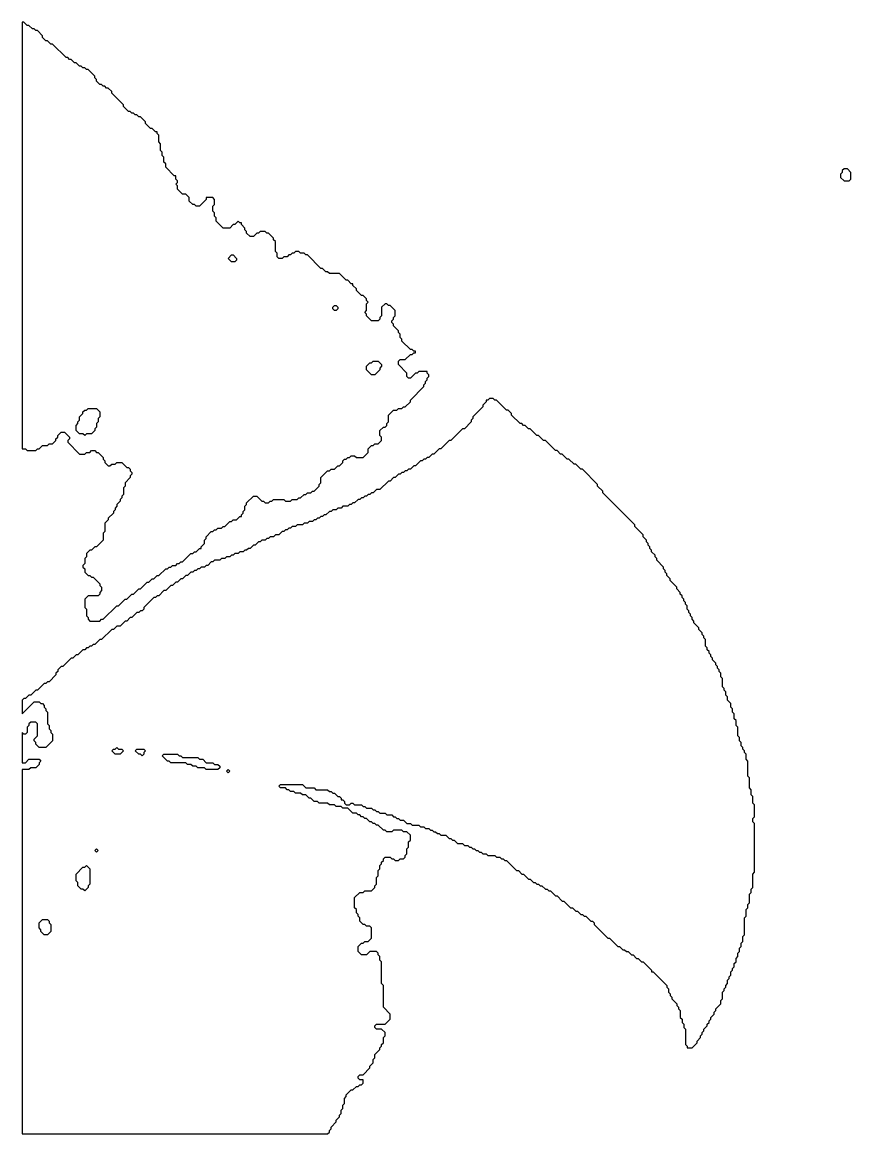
# Model space of a CAD drawing. Header units: millimetres. Extents: x 0 to 500, y 0 to 500.
# Drawn here: x 0 to 245.5, y 0.5 to 330 of the extents above; entities that cross this region are included whole.
import ezdxf

# ---------------------------------------------------------------- set-up
doc = ezdxf.new("R2010")
doc.units = ezdxf.units.MM

msp = doc.modelspace()

# ---------------------------------------------------------------- linework, layer by layer
for points in [[(0, 330), (0, 203.5), (1, 203.5), (1.5, 203), (4, 203), (4.5, 203.5), (5, 203.5), (6, 204.5), (7.5, 204.5), (8, 205), (9, 205), (10, 206), (10, 206.5), (10.5, 207), (10.5, 207.5), (11.5, 208.5), (12.5, 208.5), (14, 207), (14, 206.5), (13.5, 206), (13.5, 205.5), (17, 202), (18.5, 202), (19, 202.5), (20, 202.5), (20.5, 203), (21.5, 203), (22, 202.5), (22.5, 202.5), (24, 201), (24, 200.5), (24.5, 200), (24.5, 199.5), (25.5, 198.5), (26, 198.5), (26.5, 199), (27.5, 199), (28, 199.5), (29.5, 199.5), (31, 198), (31.5, 198), (32, 197.5), (32, 197), (32.5, 196.5), (32.5, 196), (32, 195.5), (32, 195), (30.5, 193.5), (30.5, 192.5), (30, 192), (30, 190), (29.5, 189.5), (29.5, 189), (29, 188.5), (29, 188), (28, 187), (28, 186.5), (27.5, 186), (27.5, 185.5), (27, 185), (27, 184.5), (25.5, 183), (25.5, 182.5), (24.5, 181.5), (24.5, 179), (24, 178.5), (24, 176.5), (22, 174.5), (21.5, 174.5), (20.5, 173.5), (20, 173.5), (19, 172.5), (19, 171.5), (18.5, 171), (18.5, 169.5), (18, 169), (18, 168.5), (18.5, 168), (18.5, 167), (19.5, 166), (20, 166), (20.5, 165.5), (21, 165.5), (23, 163.5), (23, 163), (23.5, 162.5), (23.5, 161.5), (23, 161), (23, 160.5), (22.5, 160), (19.5, 160), (18.5, 159), (18.5, 156.5), (19, 156), (19, 154), (19.5, 153.5), (19.5, 153), (20, 152.5), (23, 152.5), (23.5, 153), (24, 153), (28, 157), (28.5, 157), (30.5, 159), (31, 159), (32.5, 160.5), (33, 160.5), (34.5, 162), (35, 162), (37, 164), (37.5, 164), (38.5, 165), (39, 165), (40, 166), (40.5, 166), (42.5, 168), (43, 168), (43.5, 168.5), (44, 168.5), (44.5, 169), (45.5, 169), (46, 169.5), (46.5, 169.5), (47, 170), (47.5, 170), (50, 172.5), (50.5, 172.5), (51, 173), (51.5, 173), (52.5, 174), (53, 174), (53, 174.5), (54, 175.5), (54, 176.5), (54.5, 177), (54.5, 177.5), (56, 179), (56.5, 179), (57, 179.5), (57.5, 179.5), (58, 180), (59, 180), (59.5, 180.5), (60, 180.5), (61.5, 182), (62, 182), (62.5, 182.5), (63.5, 182.5), (64.5, 183.5), (65, 183.5), (65, 184), (65.5, 184.5), (65.5, 185), (66, 185.5), (66, 186.5), (66.5, 187), (66.5, 187.5), (68.5, 189.5), (69.5, 189.5), (71, 188), (71.5, 188), (72, 187.5), (73, 187.5), (73.5, 188), (74, 188), (74.5, 188.5), (77.5, 188.5), (78, 188), (79.5, 188), (80, 188.5), (81.5, 188.5), (82, 189), (82.5, 189), (83.5, 190), (84, 190), (84.5, 190.5), (85.5, 190.5), (86, 191), (86.5, 191), (88, 192.5), (88, 193), (88.5, 193.5), (88.5, 195), (90.5, 197), (91, 197), (91.5, 197.5), (92.5, 197.5), (93.5, 198.5), (94, 198.5), (95, 199.5), (95, 200), (95.5, 200.5), (96, 200.5), (96.5, 201), (97, 201), (97.5, 201.5), (98.5, 201.5), (99, 201), (101, 201), (102.5, 202.5), (102.5, 203.5), (103.5, 204.5), (104, 204.5), (104.5, 205), (105.5, 205), (106.5, 206), (106.5, 207), (106, 207.5), (106, 209), (107, 210), (107.5, 210), (108, 210.5), (108, 211), (108.5, 211.5), (108.5, 213.5), (110, 215), (111, 215), (111.5, 215.5), (112.5, 215.5), (113, 216), (113.5, 216), (115, 217.5), (115, 218), (119, 222), (119, 222.5), (119.5, 223), (119.5, 223.5), (120, 224), (120, 224.5), (120.5, 225), (120.5, 225.5), (120, 226), (120, 226.5), (117.5, 226.5), (117, 226), (116.5, 226), (115, 224.5), (114.5, 224.5), (114, 225), (114, 226), (111.5, 228.5), (111.5, 229.5), (112, 230), (113.5, 230), (115, 231.5), (115.5, 231.5), (116, 232), (116.5, 232), (116.5, 232.5), (116, 232.5), (115.5, 233), (115, 233), (112.5, 235.5), (112.5, 236), (112, 236.5), (112, 237.5), (111.5, 238), (111.5, 238.5), (110, 240), (110, 240.5), (109.5, 241), (109.5, 241.5), (110, 242), (110, 242.5), (110.5, 243), (110.5, 244.5), (109, 246), (108.5, 246), (108, 246.5), (107.5, 246.5), (106.5, 245.5), (106.5, 243), (106, 242.5), (106, 242), (105.5, 241.5), (103.5, 241.5), (102, 243), (102, 243.5), (101.5, 244), (102, 244.5), (102, 246.5), (102.5, 247), (102, 247.5), (102, 248), (101, 249), (100.5, 249), (99, 250.5), (99, 251), (98, 252), (98, 252.5), (97.5, 252.5), (96.5, 253.5), (96, 253.5), (94, 255.5), (91, 255.5), (90.5, 256), (90, 256), (89, 257), (88.5, 257), (84.5, 261), (84, 261), (83.5, 261.5), (82.5, 261.5), (82, 262), (81, 262), (80.5, 261.5), (80, 261.5), (79.5, 261), (79, 261), (78.5, 260.5), (77.5, 260.5), (77, 260), (76, 260), (75.5, 260.5), (75.5, 261.5), (75, 262), (75, 265), (74.5, 265.5), (74.5, 266), (73, 267.5), (72.5, 267.5), (72, 268), (70.5, 268), (70, 267.5), (69.5, 267.5), (68.5, 266.5), (67.5, 266.5), (66.5, 267.5), (66.5, 268), (66, 268.5), (66, 269), (65, 270), (65, 270.5), (64.5, 270.5), (64, 271), (63, 270), (62.5, 270), (61.5, 269), (59.5, 269), (57.5, 271), (57.5, 272), (57, 272.5), (57, 273.5), (56.5, 274), (56.5, 275.5), (57, 276), (57, 277.5), (56.5, 278), (54.5, 278), (54.5, 277.5), (52.5, 275.5), (51.5, 275.5), (51, 276), (50.5, 276), (49.5, 277), (49.5, 278), (48.5, 279), (47.5, 279), (46, 280.5), (46, 281.5), (45.5, 282), (46, 282.5), (46, 283), (45.5, 283.5), (45.5, 284.5), (45, 284.5), (42.5, 287), (42.5, 288), (42, 288.5), (42, 290), (41.5, 290.5), (41.5, 291.5), (41, 292), (41, 294), (40.5, 294.5), (40.5, 296.5), (40, 297), (40, 297.5), (39.5, 297.5), (38.5, 298.5), (38, 298.5), (36.5, 300), (36.5, 300.5), (35, 302), (34.5, 302), (34, 302.5), (33.5, 302.5), (33, 303), (32.5, 303), (32, 303.5), (31.5, 303.5), (30, 305), (30, 305.5), (26.5, 309), (26.5, 309.5), (25.5, 310.5), (25, 310.5), (24.5, 311), (24, 311), (23.5, 311.5), (23, 311.5), (22, 312.5), (22, 313), (21.5, 313.5), (21.5, 314), (19.5, 316), (19, 316), (18.5, 316.5), (18, 316.5), (17.5, 317), (17, 317), (16, 318), (15.5, 318), (14.5, 319), (14, 319), (13.5, 319.5), (13, 319.5), (9, 323.5), (8.5, 323.5), (7.5, 324.5), (7, 324.5), (6, 325.5), (6, 326), (4.5, 327.5), (4, 327.5), (3.5, 328), (3, 328), (2, 329), (1.5, 329), (0.5, 330)], [(243.5, 286.5), (243, 286), (243, 285.5), (242.5, 285), (242.5, 284), (243.5, 283), (245, 283), (245.5, 283.5), (245.5, 285.5), (244.5, 286.5)], [(62, 261), (62.5, 261), (63.5, 260), (63.5, 259.5), (63, 259), (62, 259), (61, 260)], [(92, 245.5), (92.5, 246), (93, 246), (93.5, 245.5), (93.5, 245), (93, 244.5), (92.5, 244.5), (92, 245)], [(103.5, 229), (104, 229.5), (105.5, 229.5), (106.5, 228.5), (106.5, 228), (106, 227.5), (106, 227), (104.5, 225.5), (103.5, 225.5), (102, 227), (102, 228), (103, 229)], [(138.5, 218.5), (138, 218), (137.5, 218), (137.5, 217.5), (136.5, 216.5), (136.5, 216), (133.5, 213), (133.5, 212.5), (133, 212), (133, 211.5), (131, 209.5), (130.5, 209.5), (127, 206), (126.5, 206), (124, 203.5), (123.5, 203.5), (122, 202), (121.5, 202), (120.5, 201), (120, 201), (119.5, 200.5), (119, 200.5), (118.5, 200), (118, 200), (116.5, 198.5), (116, 198.5), (115, 197.5), (114.5, 197.5), (114, 197), (113.5, 197), (113, 196.5), (112.5, 196.5), (112, 196), (111.5, 196), (110.5, 195), (110, 195), (109, 194), (108.5, 194), (106, 191.5), (105, 191.5), (104, 190.5), (103.5, 190.5), (103, 190), (102.5, 190), (102, 189.5), (101.5, 189.5), (101, 189), (100.5, 189), (100, 188.5), (99.5, 188.5), (98.5, 187.5), (98, 187.5), (97.5, 187), (97, 187), (96.5, 186.5), (95, 186.5), (94.5, 186), (93.5, 186), (93, 185.5), (92, 185.5), (91.5, 185), (91, 185), (90, 184), (89.5, 184), (89, 183.5), (88.5, 183.5), (88, 183), (87.5, 183), (87, 182.5), (86.5, 182.5), (86, 182), (85, 182), (84.5, 181.5), (83.5, 181.5), (83, 181), (81.5, 181), (81, 180.5), (80, 180.5), (79.5, 180), (79, 180), (78.5, 179.5), (78, 179.5), (77.5, 179), (77, 179), (76, 178), (75, 178), (74.5, 177.5), (73.5, 177.5), (73, 177), (72.5, 177), (72, 176.5), (71, 176.5), (70.5, 176), (70, 176), (69, 175), (68.5, 175), (67.5, 174), (67, 174), (66.5, 173.5), (66, 173.5), (65.5, 173), (64.5, 173), (64, 172.5), (63, 172.5), (62.5, 172), (62, 172), (61.5, 171.5), (60.5, 171.5), (60, 171), (59, 171), (58.5, 170.5), (57, 170.5), (56.5, 170), (56, 170), (55, 169), (54.5, 169), (54, 168.5), (53, 168.5), (52.5, 168), (52, 168), (51.5, 167.5), (51, 167.5), (50.5, 167), (50, 167), (49, 166), (48.5, 166), (47.5, 165), (47, 165), (46, 164), (45.5, 164), (44.5, 163), (44, 163), (42.5, 161.5), (42, 161.5), (40.5, 160), (40, 160), (39.5, 159.5), (39, 159.5), (36, 156.5), (36, 156), (35.5, 155.5), (35, 155.5), (34.5, 155), (34, 155), (32.5, 153.5), (32, 153.5), (31, 152.5), (30.5, 152.5), (29, 151), (28, 151), (27, 150), (26.5, 150), (23.5, 147), (23, 147), (21.5, 145.5), (21, 145.5), (20.5, 145), (20, 145), (19.5, 144.5), (19, 144.5), (18.5, 144), (18, 144), (16.5, 142.5), (16, 142.5), (15, 141.5), (14.5, 141.5), (12, 139), (11.5, 139), (10.5, 138), (10.5, 137.5), (10, 137), (10, 136.5), (8, 134.5), (7.5, 134.5), (7, 134), (6.5, 134), (4.5, 132), (4, 132), (2.5, 130.5), (2, 130.5), (1, 129.5), (0.5, 129.5), (0, 129), (0, 125), (3.5, 128.5), (5, 128.5), (5.5, 128), (6, 128), (6.5, 127.5), (6.5, 127), (7, 126.5), (7, 126), (7.5, 125.5), (7.5, 122), (8, 121.5), (8, 120.5), (8.5, 120), (8.5, 119.5), (9, 119), (9, 117), (7, 115), (5, 115), (4, 116), (4, 116.5), (3.5, 117), (3.5, 117.5), (4.5, 118.5), (4.5, 122), (4, 122.5), (2.5, 122.5), (2, 122), (2, 121.5), (1.5, 121), (1.5, 119.5), (1, 119), (0.5, 119), (0, 119.5), (0, 110.5), (1, 110.5), (2, 111.5), (5, 111.5), (5.5, 111), (5, 110.5), (5, 110), (4, 109), (2.5, 109), (2, 108.5), (0, 108.5), (0, 0.5), (90.5, 0.5), (91, 1), (91, 1.5), (91.5, 2), (91.5, 2.5), (93, 4), (93, 4.5), (94, 5.5), (94, 6), (94.5, 6.5), (94.5, 7.5), (95, 8), (95, 9), (95.5, 9.5), (95.5, 11), (96, 11.5), (96, 12), (97.5, 13.5), (98, 13.5), (99, 14.5), (99.5, 14.5), (100, 15), (100.5, 15), (101, 15.5), (101, 16.5), (100, 16.5), (99.5, 17), (99.5, 17.5), (100, 18), (101, 18), (103, 20), (103, 20.5), (104, 21.5), (104, 22.5), (104.5, 23), (104.5, 24), (106, 25.5), (106, 26), (106.5, 26.5), (106.5, 27), (107, 27.5), (107, 29), (107.5, 29.5), (107.5, 30.5), (106.5, 31.5), (105, 31.5), (104.5, 32), (104.5, 32.5), (105, 33), (107.5, 33), (109, 34.5), (109, 36), (107, 38), (107, 44.5), (106.5, 45), (106.5, 51.5), (106, 52), (106, 53), (105.5, 53.5), (105.5, 54), (105, 54.5), (103, 54.5), (102, 53.5), (100.5, 53.5), (99.5, 54.5), (99.5, 56), (100.5, 57), (101, 57), (101.5, 57.5), (102.5, 57.5), (103.5, 58.5), (103.5, 61.5), (103, 62), (102, 62), (101.5, 62.5), (101, 62.5), (100, 63.5), (100, 64.5), (99.5, 65), (99.5, 65.5), (99, 66), (99, 67), (98.5, 67.5), (98.5, 70.5), (100, 72), (101, 72), (101.5, 72.5), (103.5, 72.5), (104.5, 73.5), (104.5, 74), (105, 74.5), (105, 76.5), (105.5, 77), (105.5, 78.5), (106, 79), (106, 80), (106.5, 80.5), (106.5, 81), (107, 81.5), (107, 82), (107.5, 82.5), (109, 82.5), (109.5, 82), (110, 82), (110.5, 81.5), (111.5, 81.5), (112, 82), (113, 82), (113.5, 82.5), (113.5, 83), (114, 83.5), (114, 85), (114.5, 85.5), (114.5, 87), (115, 87.5), (115, 89), (114, 90), (113, 90), (112.5, 90.5), (110, 90.5), (109.5, 90), (108, 90), (107.5, 90.5), (107, 90.5), (105.5, 92), (105, 92), (104.5, 92.5), (104, 92.5), (103.5, 93), (103, 93), (102, 94), (101.5, 94), (101, 94.5), (100.5, 94.5), (100, 95), (99.5, 95), (99, 95.5), (98, 95.5), (96.5, 97), (95, 97), (94.5, 97.5), (93, 97.5), (92.5, 98), (91, 98), (90.5, 98.5), (88, 98.5), (87.5, 99), (86.5, 99), (85.5, 100), (85, 100), (84, 101), (83, 101), (82.5, 101.5), (81, 101.5), (80.5, 102), (79.5, 102), (79, 102.5), (78.5, 102.5), (78, 103), (76.5, 103), (76, 103.5), (76.5, 104), (83, 104), (84, 103), (86.5, 103), (87, 102.5), (90.5, 102.5), (91, 102), (91.5, 102), (92, 101.5), (92.5, 101.5), (93.5, 100.5), (94, 100.5), (94.5, 100), (94.5, 99.5), (95, 99.5), (95.5, 99), (95.5, 98.5), (96, 98), (97, 98), (97.5, 98.5), (98, 98.5), (98.5, 98), (100.5, 98), (101, 97.5), (101.5, 97.5), (102, 97), (103.5, 97), (104, 96.5), (104.5, 96.5), (105, 96), (105.5, 96), (106, 95.5), (107.5, 95.5), (108, 95), (109.5, 95), (110, 94.5), (110.5, 94.5), (111, 94), (111.5, 94), (112, 93.5), (113, 93.5), (114, 92.5), (115, 92.5), (115.5, 92), (117.5, 92), (118, 91.5), (119, 91.5), (119.5, 91), (120.5, 91), (121, 90.5), (121.5, 90.5), (122, 90), (122.5, 90), (123, 89.5), (123.5, 89.5), (124, 89), (125.5, 89), (126.5, 88), (127, 88), (127.5, 87.5), (128, 87.5), (129, 86.5), (130.5, 86.5), (131, 86), (132, 86), (132.5, 85.5), (133, 85.5), (133.5, 85), (134, 85), (134.5, 84.5), (135, 84.5), (135.5, 84), (136, 84), (136.5, 83.5), (137.5, 83.5), (138, 83), (140, 83), (140.5, 82.5), (141.5, 82.5), (142, 82), (142.5, 82), (143, 81.5), (143.5, 81.5), (146.5, 78.5), (147, 78.5), (148, 77.5), (148.5, 77.5), (150, 76), (150.5, 76), (151.5, 75), (152, 75), (152.5, 74.5), (153, 74.5), (153.5, 74), (154, 74), (155, 73), (155.5, 73), (156, 72.5), (156.5, 72.5), (158, 71), (158.5, 71), (160, 69.5), (160.5, 69.5), (162.5, 67.5), (163, 67.5), (164, 66.5), (164.5, 66.5), (165.5, 65.5), (166, 65.5), (166.5, 65), (167, 65), (168.5, 63.5), (169, 63.5), (169.5, 63), (169.5, 62.5), (173.5, 58.5), (174, 58.5), (176.5, 56), (177, 56), (178, 55), (178.5, 55), (179, 54.5), (179.5, 54.5), (180.5, 53.5), (181, 53.5), (182, 52.5), (182.5, 52.5), (183.5, 51.5), (184, 51.5), (186.5, 49), (186.5, 48.5), (187, 48.5), (191, 44.5), (191, 44), (191.5, 43.5), (191.5, 42.5), (192, 42), (192, 41.5), (192.5, 41), (192.5, 40.5), (194, 39), (194, 38.5), (194.5, 38), (194.5, 37.5), (195, 37), (195, 35), (195.5, 34.5), (195.5, 33.5), (196, 33), (196, 32), (196.5, 31.5), (196.5, 27), (197, 26.5), (197, 26), (198.5, 26), (200, 27.5), (200, 28), (201, 29), (201, 29.5), (201.5, 30), (201.5, 30.5), (202, 31), (202, 31.5), (203, 32.5), (203, 33), (203.5, 33.5), (203.5, 34), (204, 34.5), (204, 35), (205, 36), (205, 36.5), (205.5, 37), (205.5, 37.5), (207, 39), (207, 40), (207.5, 40.5), (207.5, 42.5), (208, 43), (208, 43.5), (208.5, 44), (208.5, 44.5), (209, 45), (209, 46), (209.5, 46.5), (209.5, 47), (210, 47.5), (210, 48.5), (210.5, 49), (210.5, 49.5), (211, 50), (211, 51), (211.5, 51.5), (211.5, 52.5), (212, 53), (212, 54), (212.5, 54.5), (212.5, 55.5), (213, 56), (213, 57), (213.5, 57.5), (213.5, 59), (214, 59.5), (214, 64.5), (214.5, 65), (214.5, 67), (215, 67.5), (215, 68.5), (215.5, 69), (215.5, 71.5), (216, 72), (216, 73), (216.5, 73.5), (216.5, 77.5), (217, 78), (217, 92.5), (216.5, 93), (216.5, 94), (217, 94.5), (217, 98), (216.5, 98.5), (216.5, 100.5), (216, 101), (216, 102.5), (215.5, 103), (215.5, 106), (215, 106.5), (215, 111), (214.5, 111.5), (214.5, 113), (214, 113.5), (214, 114), (213.5, 114.5), (213.5, 115), (213, 115.5), (213, 116.5), (212.5, 117), (212.5, 118), (212, 118.5), (212, 121), (211.5, 121.5), (211.5, 123), (211, 123.5), (211, 125), (210.5, 125.5), (210.5, 126.5), (210, 127), (210, 128), (209, 129), (209, 130), (208.5, 130.5), (208.5, 131.5), (208, 132), (208, 132.5), (207.5, 133), (207.5, 135.5), (207, 136), (207, 137), (206.5, 137.5), (206.5, 138), (206, 138.5), (206, 139), (205.5, 139.5), (205.5, 140), (204.5, 141), (204.5, 141.5), (204, 142), (204, 142.5), (203.5, 143), (203.5, 143.5), (203, 144), (203, 144.5), (202.5, 145), (202.5, 147), (202, 147.5), (202, 148), (201.5, 148.5), (201.5, 149), (200.5, 150), (200.5, 150.5), (199, 152), (199, 152.5), (198.5, 153), (198.5, 153.5), (198, 154), (198, 154.5), (197.5, 155), (197.5, 155.5), (197, 156), (197, 157), (196.5, 157.5), (196.5, 158), (196, 158.5), (196, 159), (195.5, 159.5), (195.5, 160), (195, 160.5), (195, 161), (194, 162), (194, 162.5), (192, 164.5), (192, 165), (191, 166), (191, 166.5), (190.5, 167), (190.5, 167.5), (190, 168), (190, 168.5), (188, 170.5), (188, 171), (187.5, 171.5), (187.5, 172), (186.5, 173), (186.5, 173.5), (186, 174), (186, 174.5), (185.5, 175), (185.5, 175.5), (185, 176), (185, 176.5), (184, 177.5), (184, 178), (181.5, 180.5), (181.5, 181), (172, 190.5), (172, 191), (170.5, 192.5), (170.5, 193), (166, 197.5), (165.5, 197.5), (164, 199), (163.5, 199), (162, 200.5), (161.5, 200.5), (160, 202), (159.5, 202), (158.5, 203), (158, 203), (155, 206), (154.5, 206), (153, 207.5), (152.5, 207.5), (150.5, 209.5), (150, 209.5), (149, 210.5), (148.5, 210.5), (148, 211), (147.5, 211), (145, 213.5), (145, 214), (144, 215), (143.5, 215), (140.5, 218), (140, 218), (139.5, 218.5)], [(19, 215), (19.5, 215.5), (22, 215.5), (23, 214.5), (23, 213), (22.5, 212.5), (22.5, 211.5), (22, 211), (22, 210), (21.5, 209.5), (21.5, 209), (20.5, 208), (19, 208), (18.5, 207.5), (18, 208), (17, 208), (16, 209), (16, 210.5), (16.5, 211), (16.5, 211.5), (17, 212), (17, 213), (18, 214), (18, 214.5), (18.5, 215)], [(27.5, 114.5), (28, 115), (28.5, 114.5), (29.5, 114.5), (30, 114), (29, 113), (27.5, 113), (26.5, 114), (27, 114.5)], [(33.5, 114), (34, 114.5), (36, 114.5), (36.5, 114), (36, 113.5), (36, 113), (35.5, 112.5), (35, 113), (34.5, 113)], [(41.5, 112.5), (42, 113), (46, 113), (46.5, 112.5), (47, 112.5), (47.5, 112), (52, 112), (52.5, 111.5), (53.5, 111.5), (54.5, 110.5), (56.5, 110.5), (57, 110), (58, 110), (58.5, 109.5), (58.5, 109), (58, 108.5), (54.5, 108.5), (54, 109), (52, 109), (51.5, 109.5), (50.5, 109.5), (50, 110), (49, 110), (48.5, 110.5), (44, 110.5), (43.5, 111), (43, 111)], [(60.5, 108), (61, 108.5), (61.5, 108), (61, 107.5)], [(21.5, 84.5), (22, 85), (22.5, 84.5), (22, 84)], [(18.5, 79.5), (19, 80), (20, 79), (20, 74.5), (19.5, 74), (19.5, 73.5), (18.5, 72.5), (18, 73), (17.5, 73), (16.5, 74), (16.5, 75), (16, 75.5), (16, 77.5), (18, 79.5)], [(6, 64), (7.5, 64), (8, 63.5), (8, 63), (8.5, 62.5), (8.5, 60.5), (7.5, 59.5), (6.5, 59.5), (5.5, 60.5), (5.5, 61), (5, 61.5), (5, 63)]]:
    msp.add_lwpolyline(points, close=True)

doc.saveas('drawing.dxf')
